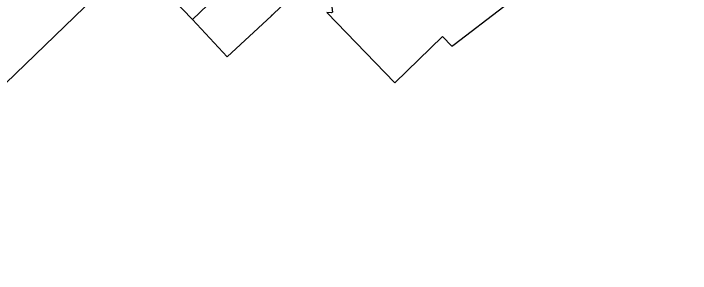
# Model space of a CAD drawing. Header units: metres. Extents: x -127 to 442, y -186 to 462.
# Drawn here: x 61.9 to 134, y -39.2 to -11.5 of the extents above; entities that cross this region are included whole.
import ezdxf

# ---------------------------------------------------------------- set-up
doc = ezdxf.new("R2010")
doc.units = ezdxf.units.M

msp = doc.modelspace()

# ---------------------------------------------------------------- linework, layer by layer
at = {"layer": 'building_2', "color": 1}
msp.add_lwpolyline([(114.117, -10.781), (105.391, -1.75), (105.336, -1.812), (105.336, -2.219), (105.258, -2.312), (104.445, -2.188), (102.93, -3.656), (103.016, -4.469), (101.672, -5.75), (101.219, -5.312), (99.008, -7.438), (99.453, -7.906), (98.102, -9.219), (97.289, -9.094), (95.766, -10.562), (95.859, -11.375), (95.781, -11.438), (95.281, -11.406), (102.492, -18.875), (107.57, -13.969), (108.57, -15), (108.82, -14.812), (114.117, -10.781)], close=True, dxfattribs=at)
at = {"layer": 'road_0', "color": 8}
msp.add_lwpolyline([(133.106, 38.128), (133.137, 38.16), (133.976, 38.955), (130.857, 42.265), (130.067, 41.485), (81.953, -4.86), (81.909, -4.911), (77.815, -8.866), (80.985, -12.15), (84.98, -8.293), (85.189, -8.091), (133.106, 38.128)], close=True, dxfattribs=at)
msp.add_lwpolyline([(84.98, -8.293), (80.985, -12.15), (84.652, -16.122), (89.374, -11.763), (89.374, -11.763), (89.375, -11.761), (89.377, -11.76), (89.378, -11.758), (89.38, -11.757), (89.381, -11.755), (89.383, -11.754), (89.384, -11.752), (89.386, -11.751), (89.387, -11.749), (89.389, -11.748), (89.39, -11.746), (89.392, -11.745), (89.394, -11.743), (89.395, -11.742), (89.397, -11.74), (89.398, -11.739), (89.4, -11.737), (89.401, -11.736), (89.403, -11.734), (89.404, -11.733), (89.406, -11.731), (89.407, -11.73), (89.409, -11.728), (89.41, -11.727), (89.412, -11.725), (89.413, -11.724), (89.415, -11.722), (89.416, -11.721), (89.418, -11.719), (89.419, -11.718), (89.421, -11.716), (89.422, -11.715), (89.424, -11.713), (89.425, -11.712), (89.427, -11.71), (89.428, -11.709), (89.43, -11.707), (89.431, -11.706), (89.433, -11.705), (89.434, -11.703), (89.436, -11.702), (89.438, -11.7), (89.439, -11.699), (89.441, -11.697), (89.442, -11.696), (89.444, -11.694), (89.445, -11.693), (89.447, -11.691), (89.448, -11.69), (89.45, -11.688), (89.451, -11.687), (89.453, -11.685), (89.454, -11.684), (89.456, -11.682), (89.457, -11.681), (89.459, -11.679), (89.461, -11.678), (89.462, -11.676), (89.464, -11.675), (89.465, -11.674), (89.467, -11.672), (89.468, -11.671), (89.47, -11.669), (89.471, -11.668), (89.473, -11.666), (89.474, -11.665), (89.476, -11.663), (89.478, -11.662), (89.479, -11.66), (89.481, -11.659), (89.482, -11.657), (89.484, -11.656), (89.485, -11.655), (89.487, -11.653), (89.488, -11.652), (89.49, -11.65), (89.492, -11.649), (89.493, -11.647), (89.495, -11.646), (89.496, -11.644), (89.498, -11.643), (89.499, -11.641), (89.501, -11.64), (89.502, -11.639), (89.504, -11.637), (89.506, -11.636), (89.507, -11.634), (89.509, -11.633), (89.51, -11.631), (89.512, -11.63), (89.513, -11.628), (89.515, -11.627), (89.517, -11.626), (89.518, -11.624), (89.52, -11.623), (89.521, -11.621), (89.523, -11.62), (89.524, -11.618), (89.526, -11.617), (89.526, -11.617), (92.62, -8.636)], dxfattribs=at)
at = {"layer": 'terrain_5', "color": 3}
msp.add_lwpolyline([(40.104, -39.159), (74.693, -5.768), (74.693, -5.768), (129.714, 47.23)], dxfattribs=at)

doc.saveas('drawing.dxf')
